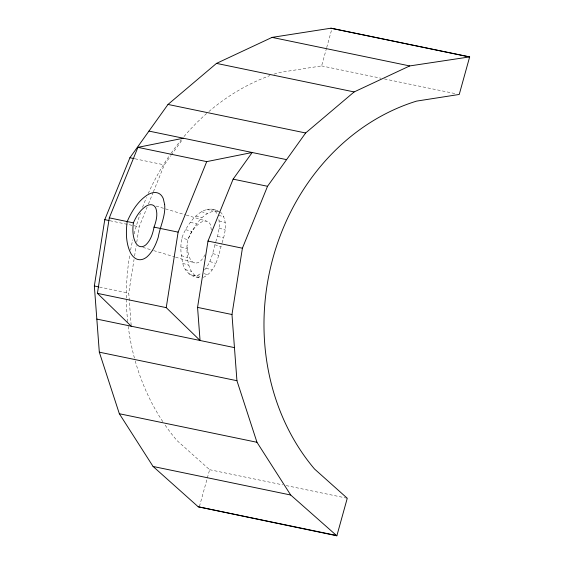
<?xml version="1.0" encoding="UTF-8"?>
<svg xmlns="http://www.w3.org/2000/svg" width="564" height="564" viewBox="0 0 564 564"><rect width="100%" height="100%" fill="white"/><g stroke="black" fill="none" stroke-linecap="round" stroke-linejoin="round"><path stroke-width="0.42" stroke-dasharray="2.82 2.11" d="M211.331 230.07L210.513 224.916A21.545 10.244 -64.8 0 0 200.192 222.773C192.049 228.765 186.458 238.487 186.959 248.773C187.199 258.989 187.868 273.23 198.881 277.707L201.108 277.558M215.8 241.66C218.388 234.3 220.312 226.164 218.628 218.409M222.124 242.703C225.226 233.277 227.934 221.328 221.25 212.832L218.98 212.156M198.881 277.707C190.921 276.712 184.442 271.298 182.736 263.346C180.339 252.235 179.225 239.622 185.697 229.654C191.901 217.993 205.522 202.61 219.72 212.036M131.165 325.336L128.747 293.111L134.035 259.525M134.577 256.077L136.206 245.742M136.742 242.301L139.181 226.798L147.119 207.242M204.485 269.98C211.288 262.373 212.959 251.939 215.547 242.428M203.343 277.417C216.061 271.242 218.494 255.753 221.863 243.479M199.452 506.416L207.087 478.885M207.319 478.046L209.632 469.706L176.92 440.484A220.587 192.803 -78.3 0 1 164.766 424.565M274.048 74.145A220.587 192.803 -78.3 0 1 278.954 72.566L321.614 65.903L326.471 48.384M326.704 47.545L331.569 30.026M148.445 203.985L153.07 192.578M153.401 191.76L164.314 164.878L170.829 155.763M217.422 210.844C202.109 211.197 193.593 227.546 187.805 239.707L181.742 237.888M205.106 254.667L203.153 258.115L200.474 261.104A21.545 10.448 -81.9 0 1 190.153 258.961L188.559 255.083L187.622 250.268L187.41 244.839M171.329 155.058L182.362 139.632M192.817 275.895L197.28 275.599L201.806 272.976M321.614 65.903L380.968 78.22M384.408 78.932L455.804 93.737M135.064 158.808L164.314 164.878M109.938 220.728L133.16 225.551M134.02 225.727L139.181 226.798M99.504 287.048L128.747 293.111M209.632 469.706L282.747 484.871M286.188 485.583L347.262 498.252M211.359 209.032L218.219 211.923M206.643 209.244L212.698 211.063M218.62 215.3L223.922 216.886M201.348 211.648L207.411 213.46M219.199 220.912L225.262 222.724M195.842 216.068L201.905 217.88M156.094 206.064L185.464 214.856M186.303 215.11L206.445 221.137M219.114 228.138L225.177 229.957M190.505 222.209L196.568 224.021M217.605 236.267L223.661 238.086M185.697 229.654L191.76 231.466M214.778 244.741L220.834 246.56M212.804 253.574L218.867 255.386M180.896 246.954L186.959 248.773M209.843 261.569L215.906 263.388M181.234 255.64L187.297 257.452M142.826 247.349L152.9 250.367M153.739 250.62L174.72 256.895M175.559 257.149L194.862 262.93M206.093 268.189L212.149 270.001M182.736 263.346L188.792 265.158M204.076 273.653L207.869 274.788M185.288 269.55L191.351 271.362M197.28 275.599L201.066 276.734M188.728 273.829L194.791 275.641M215.187 211.021L217.415 214.398M162.792 421.632A220.587 192.803 -78.3 0 1 134.662 358.937M134.429 358.077A220.587 192.803 -78.3 0 1 128.211 326.189M127.711 321.825A220.587 192.803 -78.3 0 1 126.364 298.906M126.357 298.025A220.587 192.803 -78.3 0 1 129.819 254.456M130.587 250.12A220.587 192.803 -78.3 0 1 132.73 239.82M134.169 233.884A220.587 192.803 -78.3 0 1 140.45 213.072M142.544 207.312A220.587 192.803 -78.3 0 1 146.457 197.562M148.205 193.565A220.587 192.803 -78.3 0 1 170.589 153.951M171.096 153.225A220.587 192.803 -78.3 0 1 181.213 139.886M184.005 136.537A220.587 192.803 -78.3 0 1 208.222 112.13M208.892 111.552A220.587 192.803 -78.3 0 1 269.966 75.583"/><path stroke-width="0.85" d="M133.386 222.851C132.519 229.47 132.533 236.535 135.6 242.633A21.545 10.448 -81.9 0 0 145.928 244.776C150.771 240.165 152.837 233.531 154.028 227.13C156.193 221.278 157.934 214.736 155.96 208.581A21.545 10.244 -64.8 0 0 145.639 206.445C139.907 210.428 136.121 216.541 133.386 222.851L109.303 217.852L97.417 293.358L131.236 326.211M94.343 285.976L104.777 219.657L129.903 157.744L168.009 104.439L216.506 63.387L272.074 37.386L330.934 28.2L469.657 56.901L459.244 94.449L416.584 101.111A220.587 192.803 -78.3 0 0 314.55 469.036L347.262 498.252L336.849 535.8L198.211 506.782L153.077 466.47L119.342 413.736L99.313 352.169L94.343 285.976L98.644 286.872M166.232 307.634L178.118 232.128L206.727 161.621L252.178 152.499L233.129 179.148L207.996 241.068L197.562 307.387L200.051 340.48L166.232 307.634L97.417 293.358M336.849 535.8L290.707 495.016L256.972 442.282L236.936 380.714L231.973 314.522L242.407 248.209L267.533 186.289L305.639 132.984L354.136 91.932L409.704 65.932L469.657 56.901M109.303 217.852L137.912 147.352L183.363 138.229M330.934 28.2L468.564 56.745M272.074 37.386L409.704 65.932M216.506 63.387L354.136 91.932M168.009 104.439L305.639 132.984M148.959 131.088L286.59 159.64M137.912 147.352L206.727 161.621M129.903 157.744L134.204 158.632M233.129 179.148L267.533 186.289M154.028 227.13L178.118 232.128M104.777 219.657L109.078 220.552M207.996 241.068L242.407 248.209M197.562 307.387L231.973 314.522M96.825 319.076L234.455 347.621M99.313 352.169L236.936 380.714M119.342 413.736L256.972 442.282M153.077 466.47L290.707 495.016M198.211 506.782L335.841 535.328M164.653 204.584C165.745 215.984 160.091 226.27 158.251 237.247C155.953 244.374 152.823 251.452 147.253 256.648A34.467 16.723 -81.9 0 1 130.735 253.222C125.828 243.465 125.807 232.164 127.196 221.56C131.567 211.472 137.623 201.693 146.795 195.32A34.467 16.391 -64.8 0 1 163.313 198.739L164.653 204.584"/></g></svg>
